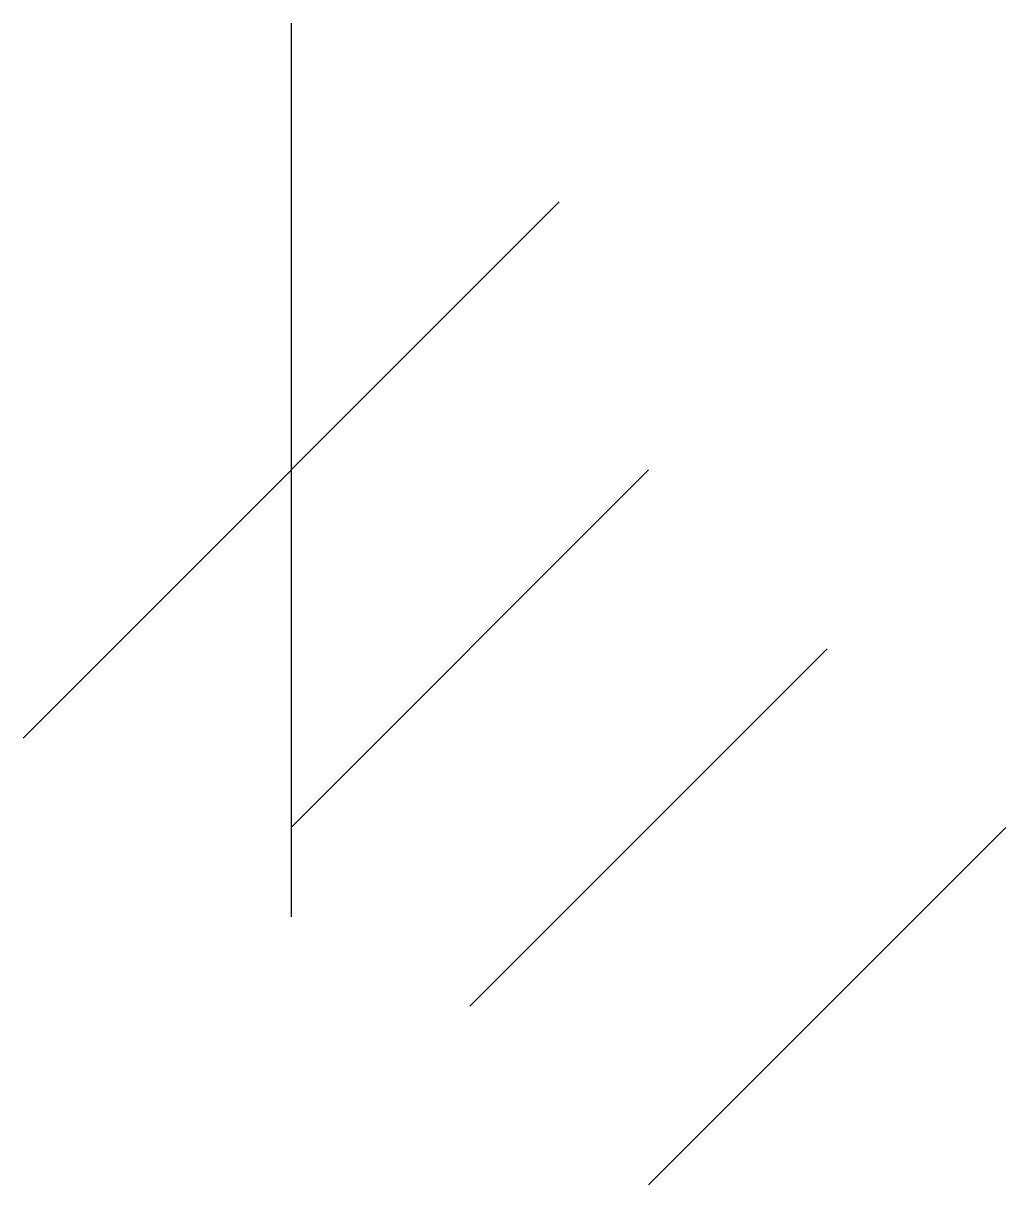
# Model space of a CAD drawing. Extents: x -1 to 101, y -155 to 131.
# Drawn here: x -0.847 to 2.258, y 126.913 to 130.582 of the extents above.
import ezdxf

# ---------------------------------------------------------------- set-up
doc = ezdxf.new("R2010")
doc.units = 0

msp = doc.modelspace()

# ---------------------------------------------------------------- linework, layer by layer
at = {"layer": 'Layer 1', "color": 4}
for p, q in [((0, 130.581744), (0, 127.759522)), ((0.846667, 130.0173), (-0.846667, 128.323967)), ((1.128889, 129.170633), (0, 128.041744)), ((1.693333, 128.606189), (0.564444, 127.4773)), ((2.257778, 128.041744), (1.128889, 126.912855))]:
    msp.add_line(p, q, dxfattribs=at)

doc.saveas('drawing.dxf')
